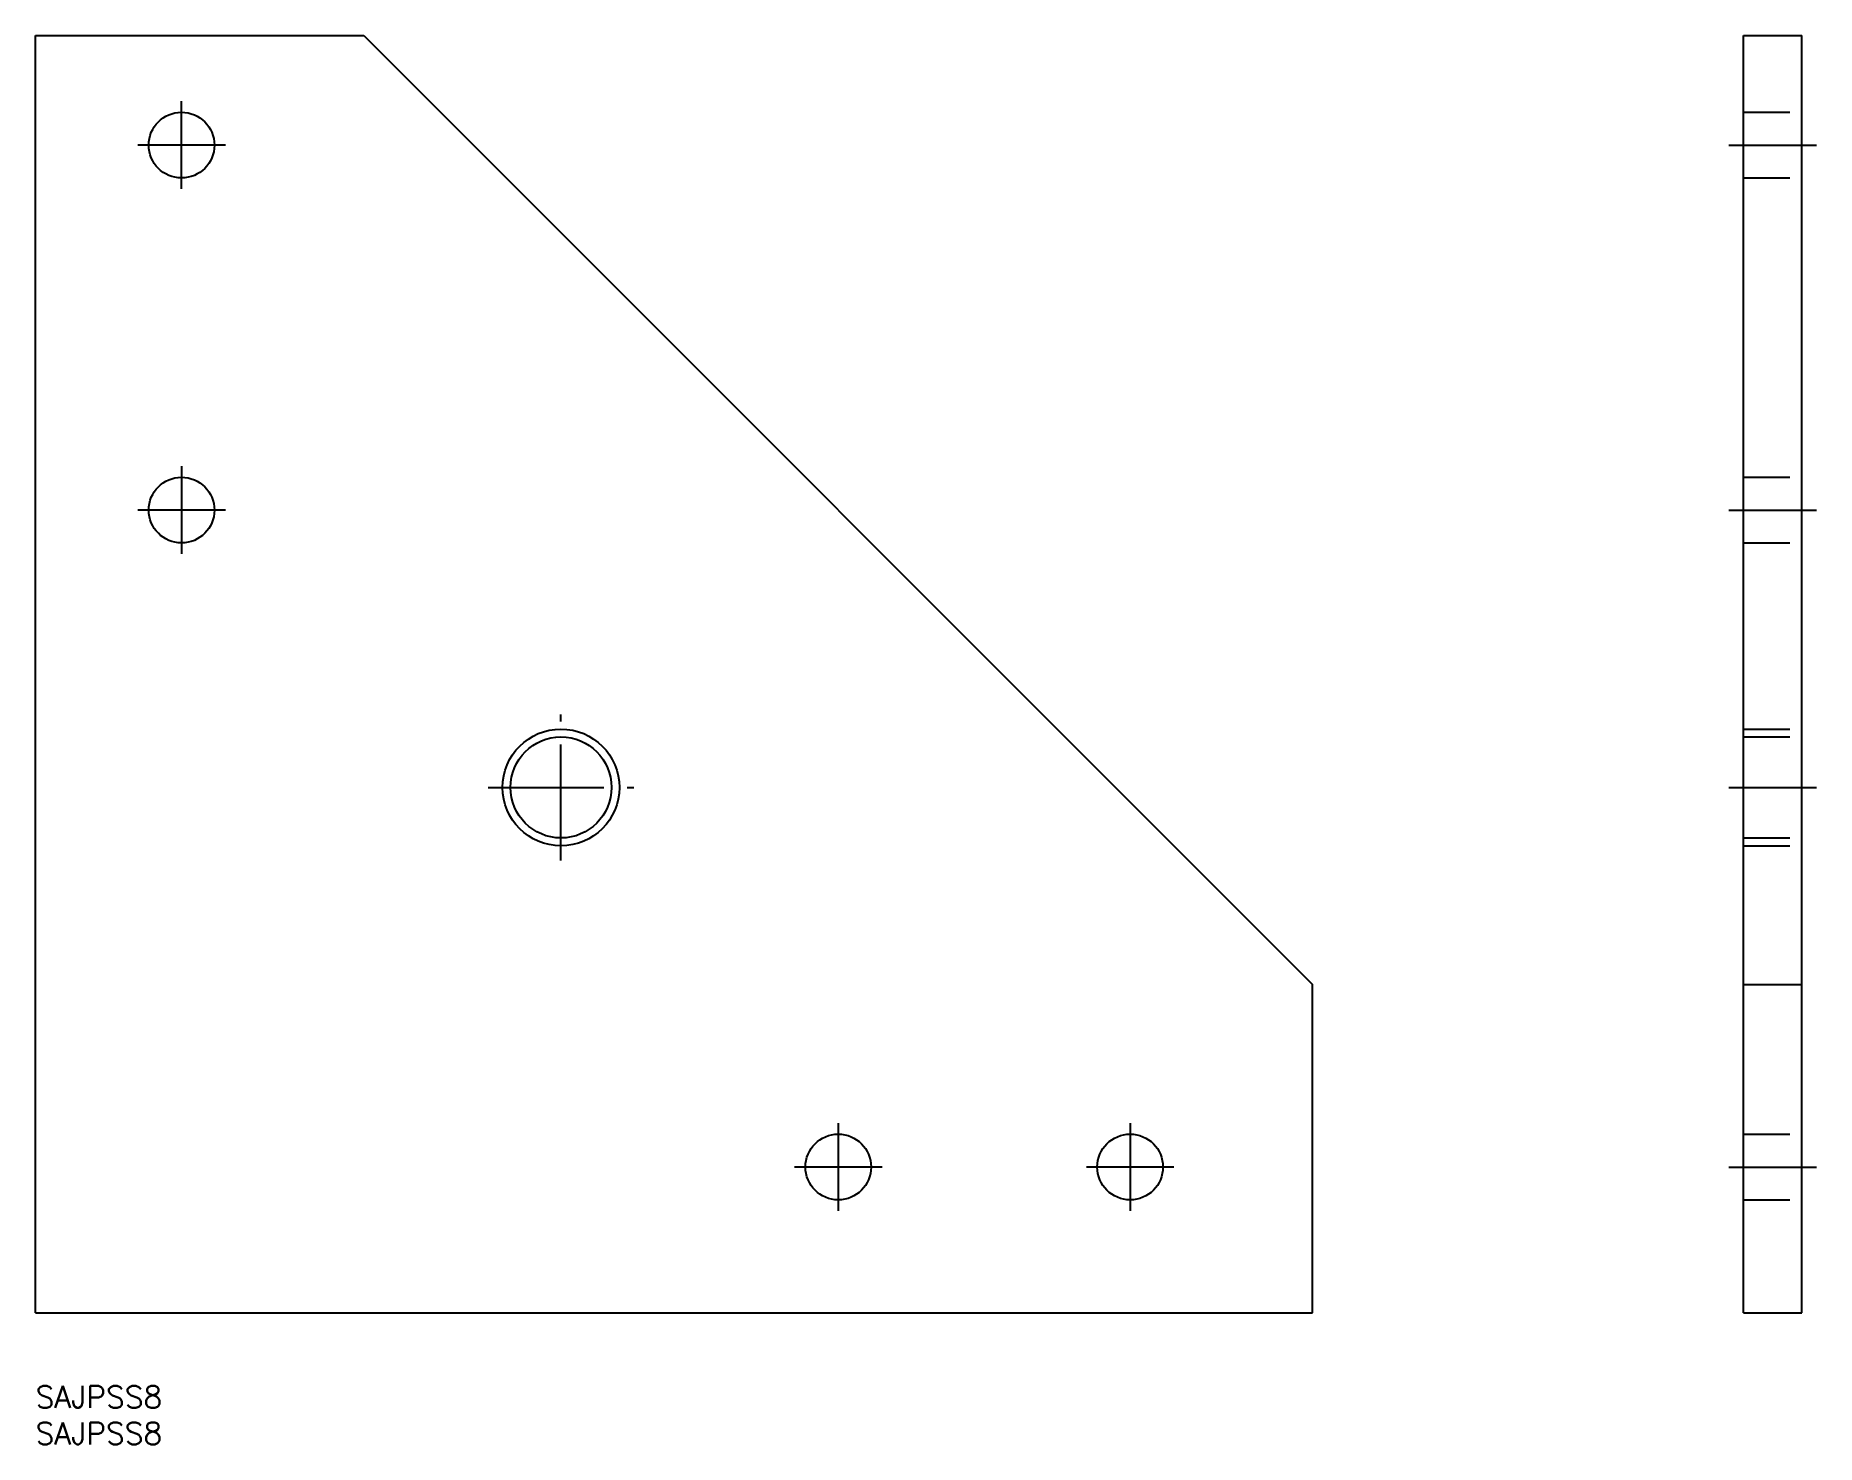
# Model space of a CAD drawing. Extents: x 0 to 244, y -8 to 185.
import ezdxf

# ---------------------------------------------------------------- set-up
doc = ezdxf.new("R2010")
doc.units = 0
doc.header["$LTSCALE"] = 0.5
doc.linetypes.add('CENTER', pattern=[50.8, 31.75, -6.35, 6.35, -6.35])
doc.linetypes.add('DASHED', pattern=[19.05, 12.7, -6.35])
for name, color, linetype in [('MSM_CENTER', 1, 'CENTER'), ('MSM_CONTINUOUS', 7, 'CONTINUOUS'), ('MSM_DASHED', 4, 'DASHED'), ('MSM_NARROW', 5, 'CONTINUOUS'), ('MSM_PART_NUMBER', 7, 'CONTINUOUS')]:
    doc.layers.add(name, color=color, linetype=linetype)
doc.styles.get("Standard").update_dxf_attribs({"font": 'txt.shx', "height": 3, "bigfont": 'bigfont.shx'})

# ---------------------------------------------------------------- blocks, each defined once
blk = doc.blocks.new('*U3')
at = {"layer": 'MSM_PART_NUMBER'}
blk.add_text('SAJPSS8', height=3, dxfattribs=at).set_placement((0, -3))
blk = doc.blocks.new('*U4')
at = {"layer": 'MSM_PART_NUMBER'}
blk.add_text('SAJPSS8', height=3, dxfattribs=at).set_placement((0, -8))

msp = doc.modelspace()

# ---------------------------------------------------------------- linework, layer by layer
at = {"layer": 'MSM_CENTER'}
for p, q in [((20, 164), (20, 176)), ((26, 170), (14, 170)), ((232.04, 170), (244.04, 170)), ((20, 126), (20, 114)), ((26, 120), (14, 120)), ((232.04, 120), (244.04, 120)), ((72, 72), (72, 92)), ((62, 82), (82, 82)), ((232.04, 82), (244.04, 82)), ((110, 36), (110, 24)), ((150, 36), (150, 24)), ((116, 30), (104, 30)), ((156, 30), (144, 30)), ((232.04, 30), (244.04, 30))]:
    msp.add_line(p, q, dxfattribs=at)
at = {"layer": 'MSM_CONTINUOUS'}
for p, q in [((0, 10), (0, 185)), ((0, 185), (45, 185)), ((45, 185), (175, 55)), ((234.04, 185), (242.04, 185)), ((234.04, 10), (234.04, 185)), ((242.04, 10), (242.04, 185)), ((175, 10), (175, 55)), ((234.04, 55), (242.04, 55)), ((0, 10), (175, 10)), ((234.04, 10), (242.04, 10))]:
    msp.add_line(p, q, dxfattribs=at)
for centre, radius in [((20, 170), 4.5), ((20, 120), 4.5), ((72, 82), 6.92), ((110, 30), 4.5), ((150, 30), 4.5)]:
    msp.add_circle(centre, radius, dxfattribs=at)
at = {"layer": 'MSM_DASHED'}
for p, q in [((234.04, 174.5), (242.04, 174.5)), ((234.04, 165.5), (242.04, 165.5)), ((234.04, 124.5), (242.04, 124.5)), ((234.04, 115.5), (242.04, 115.5)), ((234.04, 90), (242.04, 90)), ((234.04, 88.92), (242.04, 88.92)), ((234.04, 75.08), (242.04, 75.08)), ((234.04, 74), (242.04, 74)), ((234.04, 34.5), (242.04, 34.5)), ((234.04, 25.5), (242.04, 25.5))]:
    msp.add_line(p, q, dxfattribs=at)
at = {"layer": 'MSM_NARROW'}
msp.add_circle((72, 82), 8, dxfattribs=at)

# ---------------------------------------------------------------- block references
at = {"layer": 'MSM_CONTINUOUS'}
for name in ['*U3', '*U4']:
    msp.add_blockref(name, (0, 0), dxfattribs=at)

doc.saveas('drawing.dxf')
